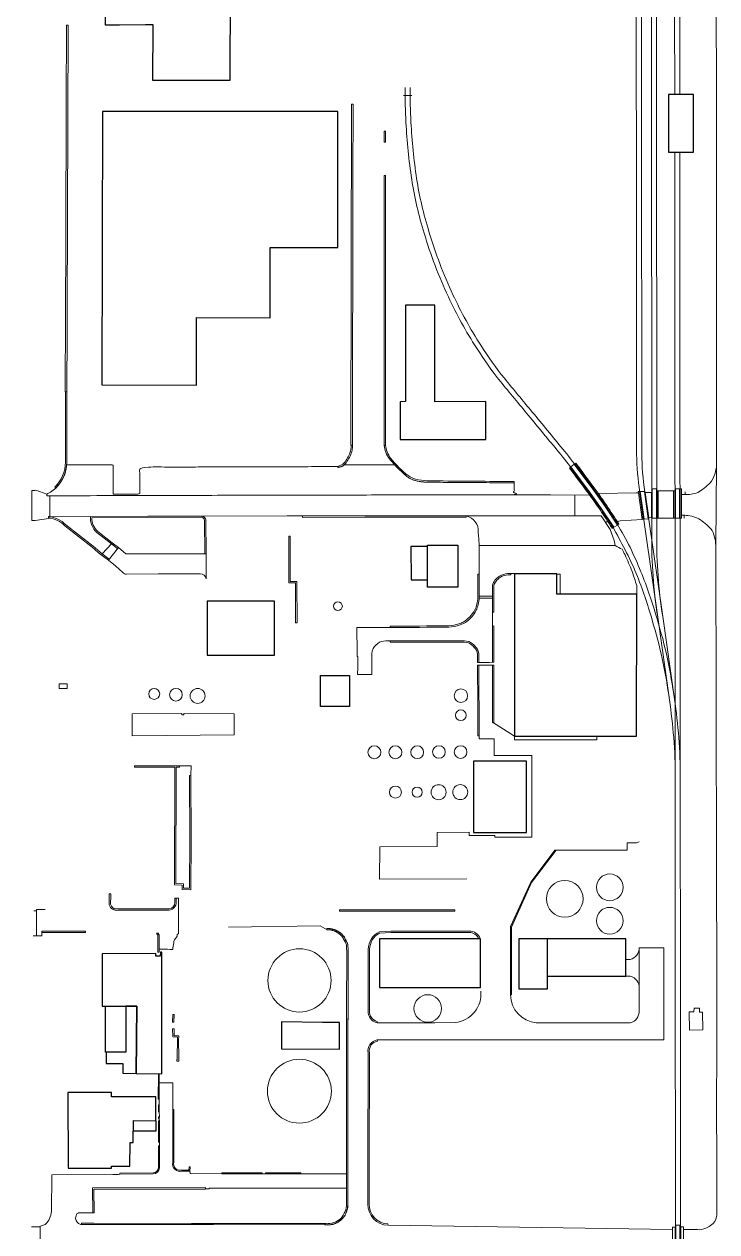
# Model space of a CAD drawing. Header units: millimetres. Extents: x 0 to 840, y 0 to 594.
# Drawn here: x 760.09 to 772.54, y 162.65 to 184.34 of the extents above; entities that cross this region are included whole.
import ezdxf

# ---------------------------------------------------------------- set-up
doc = ezdxf.new("R2010")
doc.units = ezdxf.units.MM
doc.layers.add('AC-0000-BESTAAND-co-06', color=1, linetype='Continuous')

msp = doc.modelspace()

# ---------------------------------------------------------------- linework, layer by layer
at = {"layer": 'AC-0000-BESTAAND-co-06', "linetype": 'Continuous', "lineweight": 13, "transparency": 33554687}
for p, q in [((766.908, 183.061), (767.058, 183.065)), ((766.559, 176.772), (766.562, 181.626)), ((766.559, 176.772), (766.583, 176.772)), ((766.583, 176.772), (766.583, 176.772)), ((765.847, 176.429), (765.847, 176.429)), ((760.501, 175.87), (760.501, 175.901)), ((760.552, 175.495), (760.55, 175.871)), ((770.465, 175.635), (770.237, 175.952)), ((763.359, 175.433), (763.362, 174.828)), ((772.532, 169.208), (772.52, 174.983)), ((761.491, 174.828), (761.62, 174.731)), ((761.734, 174.61), (761.606, 174.713)), ((763.362, 174.828), (763.36, 174.379)), ((761.862, 174.492), (761.734, 174.61)), ((768.507, 174.065), (768.266, 174.065)), ((765.533, 168.096), (765.534, 168.075)), ((762.763, 165.288), (762.762, 165.326)), ((765.498, 162.774), (761.123, 162.779)), ((766.632, 162.767), (771.744, 162.689))]:
    msp.add_line(p, q, dxfattribs=at)
at = {"layer": 'AC-0000-BESTAAND-co-06', "linetype": 'Continuous', "lineweight": 13, "transparency": 33554687, "flags": 128}
for points in [[(772.536, 176.408), (772.532, 176.864), (772.532, 176.926), (772.535, 179.407), (772.532, 180.432), (772.537, 181.33), (772.533, 183.635), (772.525, 184.75), (772.532, 185.018), (772.535, 189.374), (772.535, 189.374, 0.406558), (772.284, 189.728), (772.284, 189.728), (766.446, 189.741), (766.388, 189.74), (766.294, 189.741), (766.236, 189.74), (764.75, 189.742), (763.918, 189.742), (761.064, 189.731), (760.801, 189.732), (760.484, 189.738), (760.284, 189.659), (760.259, 189.658)], [(771.477, 173.69, -0.039725), (771.37, 175.162), (771.37, 175.162), (771.37, 175.44), (771.369, 176.685), (771.357, 189.175)], [(771.567, 173.703, -0.041676), (771.461, 175.162), (771.461, 175.162), (771.461, 175.44), (771.46, 176.682), (771.447, 189.175)], [(771.146, 176.018, -0.039257), (771.099, 176.7), (771.099, 176.7), (771.09, 188.893)], [(771.235, 176.028, -0.035788), (771.19, 176.719), (771.19, 176.719), (771.179, 188.893)], [(760.529, 175.497, -0.176728), (760.839, 175.351), (760.839, 175.351), (761.33, 174.964), (761.491, 174.829), (761.62, 174.731)], [(761.284, 175.501, 0.251202), (761.4, 175.214), (761.4, 175.214), (761.661, 175.005), (761.491, 174.829)], [(768.035, 175.509, -0.381279), (768.253, 175.218), (768.253, 175.218), (768.263, 175.098), (768.268, 174.975), (770.713, 174.976), (770.697, 175.065), (770.626, 175.267)], [(761.93, 174.465), (762.499, 174.466), (762.608, 174.466), (763.255, 174.469, -0.404169), (763.36, 174.379)], [(771.144, 169.656), (771.099, 169.634), (770.928, 169.634), (770.928, 169.502), (769.629, 169.502), (769.196, 168.93), (768.831, 168.127), (768.831, 166.905), (768.831, 166.905, 0.384993), (769.296, 166.404), (770.984, 166.401), (770.984, 166.401, 0.36636), (771.143, 166.617), (771.144, 167.026), (771.144, 167.026), (771.144, 167.026, 0.36636), (770.985, 167.241), (770.985, 167.241), (770.903, 167.241), (770.903, 167.541), (770.985, 167.541), (770.985, 167.541, 0.360092), (771.144, 167.752), (771.144, 167.752), (771.587, 167.752), (771.587, 166.095), (766.436, 166.095)], [(768.298, 166.97, -0.418241), (767.835, 166.41), (767.835, 166.41), (767.471, 166.4), (767.026, 166.4), (766.433, 166.401), (766.433, 166.401, -0.36636), (766.274, 166.617), (766.274, 166.617), (766.276, 167.723), (766.276, 167.722, -0.291857), (766.479, 168.04), (766.478, 168.04), (766.684, 168.051), (768.089, 168.052), (768.089, 168.052, -0.307854), (768.289, 167.916)], [(766.436, 166.095, 0.422697), (766.273, 165.864), (766.273, 165.864), (766.268, 163.856), (766.268, 163.147), (766.268, 163.147, 0.407435), (766.632, 162.766)], [(762.41, 163.687, 0.401599), (762.524, 163.8), (762.524, 163.8), (762.524, 163.835), (762.525, 164.194), (762.524, 164.258), (762.521, 164.641), (762.52, 164.678), (762.521, 164.727), (762.52, 164.788), (762.52, 164.931), (762.52, 165.032), (762.519, 165.323), (762.762, 165.326)], [(763.642, 163.691), (763.072, 163.696), (763.071, 163.738), (762.926, 163.739), (762.926, 163.739, -0.566858), (762.762, 163.896), (762.762, 163.896), (762.762, 164.358), (762.762, 164.848), (762.762, 164.961), (762.761, 165.175), (762.764, 165.237), (762.763, 165.288)], [(760.583, 163.013, -0.187134), (760.47, 162.781), (760.47, 162.781), (760.358, 162.737)]]:
    msp.add_lwpolyline(points, format="xyb", dxfattribs=at)
for points in [[(771.782, 189.037), (771.781, 184.532), (771.783, 183.082)], [(771.874, 183.081), (771.873, 184.535), (771.873, 189.037)], [(771.809, 149.545), (771.806, 150.535), (771.802, 153.728), (771.801, 154.96), (771.795, 162.178), (771.795, 163.604), (771.794, 166.814), (771.793, 170.809), (771.789, 175.449), (771.788, 176.689), (771.783, 182.044)], [(771.899, 149.545), (771.897, 150.533), (771.893, 153.729), (771.892, 154.961), (771.886, 162.175), (771.886, 163.6), (771.885, 166.812), (771.884, 170.807), (771.88, 175.454), (771.878, 176.69), (771.875, 182.044)], [(760.834, 177.737), (760.858, 177.737)], [(770.689, 175.306), (770.468, 175.638), (770.266, 175.924), (769.919, 176.391), (769.979, 176.438), (770.328, 175.968), (770.532, 175.681), (770.752, 175.346), (770.689, 175.306)], [(772.52, 174.983), (772.536, 176.408)], [(760.231, 175.963), (760.281, 175.964), (760.299, 175.971), (760.501, 175.901)], [(770.258, 175.879), (769.546, 175.89), (769.548, 175.89), (768.899, 175.889), (765.059, 175.883), (763.178, 175.878), (760.547, 175.871), (760.501, 175.87), (760.501, 175.901), (760.299, 175.971), (760.281, 175.964), (760.231, 175.963)], [(770.626, 175.267), (770.463, 175.509), (764.816, 175.51), (763.301, 175.506), (762.313, 175.504), (761.284, 175.501), (760.552, 175.495), (760.539, 175.497), (760.529, 175.497), (760.529, 175.474), (760.547, 175.472), (760.568, 175.468), (760.291, 175.424), (760.259, 175.424), (760.231, 175.424), (760.231, 175.963)], [(771.689, 172.207), (771.477, 173.69), (771.146, 176.018)], [(771.779, 172.22), (771.567, 173.703), (771.235, 176.028)], [(771.377, 175.994), (771.454, 175.994), (771.454, 175.47), (771.378, 175.47), (771.377, 175.994)], [(771.465, 175.47), (771.465, 175.962), (771.486, 175.962), (771.486, 175.47), (771.465, 175.47)], [(771.486, 175.47), (771.486, 175.962), (771.762, 175.962), (771.762, 175.47), (771.486, 175.47)], [(771.762, 175.47), (771.762, 175.962), (771.783, 175.962), (771.783, 175.47), (771.762, 175.47)], [(771.797, 175.47), (771.796, 175.994), (771.871, 175.994), (771.871, 175.47), (771.797, 175.47)], [(771.883, 175.47), (771.883, 175.994), (771.904, 175.994), (771.904, 175.47), (771.883, 175.47)], [(769.988, 175.883), (769.988, 175.509)], [(770.752, 175.409), (770.803, 175.422), (771.197, 175.447), (771.132, 175.921), (771.09, 175.921), (770.423, 175.913), (770.411, 175.911)], [(771.232, 175.449), (771.161, 175.95), (771.239, 175.95), (771.308, 175.454), (771.232, 175.449)], [(771.316, 175.473), (771.253, 175.929), (771.366, 175.93), (771.366, 175.478), (771.316, 175.473)], [(771.972, 175.891), (771.972, 175.944)], [(770.543, 175.39), (770.577, 175.413)], [(771.951, 175.47), (771.951, 175.52)], [(764.97, 173.587), (764.995, 173.586), (764.993, 174.332), (764.874, 174.329), (764.873, 175.145), (764.851, 175.146), (764.851, 174.306), (764.97, 174.306), (764.97, 173.587)], [(761.606, 174.713), (761.786, 174.939), (761.916, 174.831)], [(761.661, 175.005), (761.712, 174.968), (761.77, 174.919)], [(761.916, 174.831), (761.926, 174.829), (763.338, 174.828), (763.362, 174.828)], [(770.382, 171.552), (770.382, 171.484), (768.902, 171.484), (768.902, 171.551), (768.509, 171.802), (768.506, 172.827), (768.264, 172.826), (768.268, 171.557), (768.267, 171.504), (768.54, 171.506), (768.541, 171.207), (769.213, 171.207), (769.213, 169.737), (768.553, 169.737), (768.553, 169.766), (768.088, 169.767), (768.088, 169.827), (767.512, 169.822), (767.514, 169.568), (766.483, 169.567), (766.48, 168.982), (768.047, 168.987)], [(762.03, 171.559), (763.867, 171.579), (763.867, 171.585), (763.867, 171.62), (763.867, 171.62), (763.867, 171.627), (763.868, 171.872), (763.867, 171.88), (763.865, 171.914), (763.865, 171.921), (763.864, 171.955), (762.967, 171.958), (762.961, 171.958), (762.961, 171.938), (762.927, 171.937), (762.926, 171.958), (762.919, 171.957), (762.031, 171.954), (762.03, 171.559)], [(763.086, 170.849), (763.092, 169.704), (763.089, 168.794), (762.933, 168.796), (762.933, 168.878), (762.796, 168.879), (762.797, 170.994), (762.074, 170.994), (762.074, 171.018), (762.881, 171.019), (763.09, 171.018), (763.086, 170.849), (763.063, 170.848), (763.068, 169.704), (763.065, 168.831), (763.065, 168.819), (762.957, 168.82), (762.957, 168.902), (762.82, 168.903), (762.821, 170.995), (762.881, 170.995), (762.881, 171.019)], [(760.263, 168.412), (760.314, 168.412), (760.314, 168.437), (760.47, 168.437)], [(760.314, 167.966), (760.314, 168.412)], [(760.255, 167.966), (760.406, 167.966), (760.406, 168.024), (760.406, 168.048), (761.193, 168.05)], [(765.534, 168.075), (765.41, 168.143), (763.762, 168.122)], [(771.144, 167.752), (771.144, 167.026)], [(762.41, 163.687), (761.809, 163.682), (761.779, 163.68), (761.683, 163.679), (760.587, 163.672), (760.583, 163.013)], [(763.642, 163.691), (764.369, 163.687), (764.426, 163.689)], [(764.426, 163.689), (765.064, 163.689), (765.125, 163.691), (765.884, 163.692)], [(761.324, 162.99), (761.321, 163.438), (763.349, 163.441), (763.348, 163.418)], [(763.348, 163.418), (763.414, 163.419), (763.414, 163.433), (765.884, 163.433)], [(769.129, 162.324), (760.918, 162.324), (760.553, 162.326), (760.379, 162.326), (760.382, 162.737), (760.255, 162.737), (760.221, 162.737)], [(765.498, 162.798), (763.498, 162.8), (763.159, 162.8), (763.099, 162.8), (761.341, 162.803), (761.318, 162.803), (761.124, 162.803), (761.123, 162.779), (763.497, 162.777), (765.498, 162.774), (765.498, 162.798)], [(771.79, 162.284), (771.744, 162.284), (771.744, 162.733), (771.791, 162.734), (771.79, 162.284)], [(771.807, 162.256), (771.806, 162.766), (771.876, 162.765), (771.876, 162.256), (771.807, 162.256)], [(771.892, 162.284), (771.891, 162.737), (771.938, 162.737), (771.939, 162.288), (771.892, 162.284)]]:
    msp.add_lwpolyline(points, dxfattribs=at)
at = {"layer": 'AC-0000-BESTAAND-co-06', "linetype": 'Continuous', "lineweight": 30, "transparency": 33554687, "flags": 128}
for points in [[(761.556, 184.328), (761.558, 186.086), (762.277, 186.088), (762.277, 186.043), (763.932, 186.04), (763.93, 185.166), (763.302, 185.167), (763.062, 185.168), (763.063, 185.252), (762.887, 185.252), (762.888, 185.313), (762.531, 185.314), (762.531, 185.614), (762.272, 185.614), (762.272, 184.986), (763.791, 184.986), (763.79, 183.33), (762.406, 183.33), (762.408, 184.332), (762.271, 184.331), (761.804, 184.327), (761.618, 184.328), (761.556, 184.328)], [(761.488, 177.863), (763.186, 177.858), (763.19, 179.073), (764.51, 179.069), (764.514, 180.334), (765.728, 180.333), (765.73, 182.772), (761.5, 182.776), (761.488, 177.863)], [(767.474, 177.557), (767.472, 179.294), (766.943, 179.294), (766.944, 177.562), (766.846, 177.561), (766.847, 176.883), (768.39, 176.885), (768.389, 177.563), (767.474, 177.557)], [(767.341, 174.961), (767.04, 174.961), (767.044, 174.362), (767.343, 174.362)], [(767.343, 174.362), (767.341, 174.984), (767.887, 174.986), (767.885, 174.231), (767.343, 174.232), (767.343, 174.362)], [(769.666, 174.466), (768.903, 174.47), (768.902, 171.551), (771.098, 171.552), (771.102, 174.101), (769.667, 174.104), (769.666, 174.466)], [(765.937, 172.085), (765.416, 172.088), (765.416, 172.64), (765.938, 172.643), (765.937, 172.085)], [(769.499, 167.241), (769.499, 167.913)], [(761.491, 167.644), (761.492, 166.699), (761.555, 166.699), (762.114, 166.7), (762.104, 165.492), (762.565, 165.489), (762.567, 167.672), (762.54, 167.673), (762.538, 167.599), (762.458, 167.601), (762.46, 167.649), (761.491, 167.644)], [(761.919, 165.875), (761.567, 165.876), (761.555, 165.876), (761.555, 166.699), (761.917, 166.7)], [(761.917, 166.7), (761.919, 165.875), (761.567, 165.876), (761.568, 165.67), (761.863, 165.671), (761.862, 165.5), (762.104, 165.492), (762.114, 166.7), (761.917, 166.7)], [(764.719, 165.938), (765.76, 165.93), (765.76, 165.93), (765.761, 166.41), (765.455, 166.41), (764.717, 166.418), (764.719, 165.938)], [(761.996, 164.255), (762.048, 164.255), (762.048, 164.459), (762.054, 164.459), (762.055, 164.645), (762.46, 164.644), (762.46, 165.073), (761.663, 165.073), (761.663, 165.151), (760.877, 165.149), (760.884, 163.793), (761.663, 163.793), (761.663, 163.828), (761.992, 163.83), (761.996, 164.255)], [(762.054, 164.459), (762.055, 164.645), (762.46, 164.644), (762.459, 164.458), (762.054, 164.459)]]:
    msp.add_lwpolyline(points, dxfattribs=at)
at = {"layer": 'AC-0000-BESTAAND-co-06', "linetype": 'Continuous', "lineweight": 13, "transparency": 33554687, "flags": 128}
for points in [[(760.856, 176.474, -0.201061), (760.658, 176.01), (760.658, 176.01), (760.641, 176.027), (760.641, 176.027, 0.201062), (760.833, 176.475), (760.833, 176.475), (760.833, 177.347), (760.833, 177.433), (760.834, 177.737), (760.828, 177.737), (760.838, 180.496), (760.847, 182.926), (760.853, 184.328), (760.883, 184.328), (760.857, 177.433), (760.856, 176.475)], [(760.529, 175.474), (760.529, 175.497), (760.529, 175.497, -0.176728), (760.839, 175.351), (760.839, 175.351), (761.33, 174.964), (761.491, 174.829), (761.62, 174.731), (761.606, 174.713), (761.475, 174.812), (761.43, 174.847), (761.361, 174.905), (761.315, 174.945), (760.825, 175.333), (760.825, 175.333, 0.172817), (760.529, 175.474)], [(761.4, 175.214), (761.661, 175.005), (761.712, 174.968), (761.77, 174.919), (761.786, 174.939), (761.676, 175.024), (761.417, 175.231), (761.417, 175.231, -0.23864), (761.309, 175.477), (761.309, 175.477), (763.286, 175.487), (763.286, 175.487, -0.274137), (763.335, 175.428), (763.335, 175.428), (763.338, 174.828), (763.362, 174.828), (763.359, 175.433), (763.359, 175.433, 0.274137), (763.301, 175.506), (763.301, 175.506), (761.284, 175.501), (761.284, 175.501, 0.251202), (761.4, 175.214), (761.4, 175.214)], [(768.289, 167.916, 0.307854), (768.089, 168.052), (768.089, 168.052), (766.684, 168.051), (766.478, 168.04), (766.479, 168.04, 0.291857), (766.276, 167.722), (766.276, 167.723), (766.274, 166.617), (766.274, 166.617, 0.36636), (766.433, 166.401), (766.433, 166.401), (766.433, 166.429), (766.433, 166.429, -0.364205), (766.298, 166.616), (766.298, 166.616), (766.299, 167.723), (766.299, 167.723, -0.268324), (766.477, 168.016), (766.477, 168.016), (766.685, 168.026), (768.089, 168.028), (768.089, 168.028, -0.287977), (768.265, 167.912), (768.265, 167.912), (768.289, 167.916)], [(766.273, 165.864, -0.422697), (766.436, 166.095), (766.436, 166.095), (766.44, 166.071), (766.44, 166.071, 0.431173), (766.297, 165.864), (766.297, 165.864), (766.292, 163.856), (766.292, 163.148), (766.292, 163.148, 0.410603), (766.63, 162.79), (766.63, 162.79), (766.632, 162.766), (766.632, 162.766, -0.407435), (766.268, 163.147), (766.268, 163.147), (766.268, 163.856)], [(762.78, 164.358), (762.783, 164.848), (762.762, 164.848), (762.762, 164.358), (762.762, 163.896), (762.762, 163.896, 0.566858), (762.926, 163.739), (762.926, 163.739), (763.071, 163.738), (763.072, 163.817), (763.054, 163.816), (763.052, 163.758), (762.928, 163.757), (762.928, 163.757, -0.566858), (762.779, 163.902), (762.779, 163.902)], [(762.506, 163.8), (762.506, 163.836), (762.508, 164.194), (762.525, 164.194), (762.524, 163.835), (762.524, 163.8), (762.524, 163.8, -0.401599), (762.41, 163.687), (762.41, 163.687), (761.809, 163.682), (761.809, 163.699), (762.41, 163.705), (762.41, 163.705, 0.374384), (762.506, 163.8), (762.506, 163.8)]]:
    msp.add_lwpolyline(points, format="xyb", close=True, dxfattribs=at)
for points in [[(765.961, 176.779), (765.974, 182.909), (766.003, 182.909), (766, 181.544), (765.991, 176.779), (765.967, 176.779)], [(766.563, 182.424), (766.563, 182.226), (766.588, 182.226), (766.588, 182.393), (766.588, 182.423)], [(766.583, 176.772), (766.559, 176.772), (766.562, 181.626), (766.562, 181.626), (766.587, 181.626), (766.584, 180.133), (766.584, 180.073), (766.584, 179.894), (766.583, 179.417), (766.585, 177.497)], [(771.197, 175.447), (771.218, 175.448), (771.15, 175.95), (771.128, 175.95), (771.132, 175.921)], [(768.035, 175.509), (768.035, 175.485), (766.455, 175.486), (766.215, 175.487), (765.094, 175.482), (765.094, 175.51), (766.455, 175.509)], [(768.509, 172.879), (768.507, 173.531), (768.533, 173.532), (768.532, 173.222), (768.531, 173.024), (768.533, 172.879)], [(768.243, 171.556), (768.268, 171.557), (768.264, 172.826), (768.24, 172.826), (768.242, 172.109)], [(760.718, 172.493), (760.862, 172.493), (760.862, 172.409), (760.718, 172.409)], [(768.849, 166.905), (768.831, 166.905), (768.831, 168.127), (768.832, 168.131), (769.196, 168.93), (769.629, 169.502), (769.652, 169.502), (769.212, 168.921), (768.849, 168.123)], [(767.829, 168.41), (765.757, 168.411), (765.758, 168.435), (767.829, 168.434)], [(761.193, 168.05), (760.406, 168.048), (760.406, 168.024), (761.173, 168.026), (761.193, 168.026)], [(772.047, 166.273), (772.045, 166.598), (772.129, 166.598), (772.131, 166.665), (772.229, 166.665), (772.23, 166.594), (772.285, 166.592), (772.287, 166.274)], [(762.761, 166.55), (762.76, 166.415), (762.784, 166.415), (762.785, 166.55)], [(762.835, 165.74), (762.844, 165.741), (762.845, 166.145), (762.761, 166.148), (762.76, 166.295), (762.786, 166.294), (762.785, 166.171), (762.87, 166.17), (762.868, 166.085), (762.869, 165.789), (762.87, 165.716), (762.835, 165.715)], [(762.499, 165.032), (762.503, 165.489), (762.518, 165.489), (762.52, 165.032)], [(762.505, 164.803), (762.52, 164.803), (762.52, 164.931), (762.505, 164.931)], [(762.505, 164.678), (762.52, 164.678), (762.52, 164.712), (762.505, 164.712)], [(762.506, 164.258), (762.504, 164.41), (762.505, 164.641), (762.521, 164.641), (762.524, 164.258)], [(763.641, 163.709), (764.367, 163.707), (764.369, 163.687), (763.642, 163.691)], [(764.426, 163.689), (765.064, 163.689), (765.063, 163.707), (764.426, 163.708)], [(763.348, 163.418), (763.349, 163.441), (761.321, 163.438), (761.324, 162.99), (761.348, 162.99), (761.346, 163.414), (763.349, 163.417)]]:
    msp.add_lwpolyline(points, close=True, dxfattribs=at)
at = {"layer": 'AC-0000-BESTAAND-co-06', "linetype": 'Continuous', "lineweight": 30, "transparency": 33554687, "flags": 128}
for points in [[(772.121, 183.081), (771.671, 183.081), (771.671, 182.043), (772.121, 182.043)], [(764.59, 173.979), (763.383, 173.979), (763.383, 173.007), (764.59, 173.007)], [(769.117, 171.105), (768.165, 171.105), (768.165, 169.82), (769.117, 169.82)], [(768.29, 167.912), (766.478, 167.912), (766.478, 167.036), (768.29, 167.036)], [(770.903, 167.913), (768.983, 167.913), (768.983, 167.013), (769.499, 167.013), (769.499, 167.241), (770.903, 167.241)]]:
    msp.add_lwpolyline(points, close=True, dxfattribs=at)
at = {"layer": 'AC-0000-BESTAAND-co-06', "linetype": 'Continuous', "lineweight": 0, "transparency": 33554687, "flags": 128}
msp.add_lwpolyline([(761.647, 168.683), (761.647, 168.717), (761.621, 168.717), (761.621, 168.662), (761.621, 168.522), (761.621, 168.522, 0.379466), (761.778, 168.424), (761.778, 168.424), (762.698, 168.426), (762.698, 168.426, 0.386727), (762.823, 168.571), (762.823, 168.571), (762.821, 168.641), (762.799, 168.639), (762.799, 168.568), (762.799, 168.568, -0.396189), (762.696, 168.45), (762.695, 168.45), (761.752, 168.448), (761.752, 168.448, -0.37057), (761.646, 168.532), (761.646, 168.532)], format="xyb", close=True, dxfattribs=at)
msp.add_lwpolyline([(762.821, 168.641), (762.823, 168.571), (762.823, 168.571), (762.823, 168.571, -0.386727), (762.698, 168.426), (762.698, 168.426), (762.698, 168.426), (761.778, 168.424), (761.778, 168.424), (761.778, 168.424, -0.379466), (761.621, 168.522), (761.621, 168.522), (761.621, 168.522), (761.621, 168.717)], format="xyb", dxfattribs=at)
at = {"layer": 'AC-0000-BESTAAND-co-06', "linetype": 'Continuous', "lineweight": 13, "transparency": 33554687}
for centre, radius in [((765.73, 173.888), 0.0798), ((762.428, 172.311), 0.0987), ((762.818, 172.297), 0.114), ((763.209, 172.276), 0.134), ((767.941, 172.279), 0.121), ((767.939, 171.928), 0.0963), ((766.386, 171.263), 0.116), ((766.763, 171.263), 0.116), ((767.155, 171.264), 0.115), ((767.546, 171.268), 0.113), ((767.935, 171.267), 0.114), ((766.764, 170.547), 0.108), ((767.154, 170.547), 0.0901), ((767.54, 170.546), 0.135), ((767.929, 170.547), 0.135), ((770.616, 168.837), 0.24), ((769.806, 168.631), 0.33), ((770.616, 168.237), 0.24), ((765.04, 167.164), 0.568), ((767.345, 166.66), 0.248), ((765.038, 165.174), 0.574)]:
    msp.add_circle(centre, radius, dxfattribs=at)
at = {"layer": 'AC-0000-BESTAAND-co-06', "linetype": 'Continuous', "lineweight": 13, "transparency": 33554687, "extrusion": (0, 0, -1)}
for centre, radius, start, end in [((-763.269, 175.42), 0.0916, 110.262, 171.5836), ((-761.921, 174.542), 0.0774, 263.1938, 319.8645)]:
    msp.add_arc(centre, radius, start, end, dxfattribs=at)
at = {"layer": 'AC-0000-BESTAAND-co-06', "linetype": 'Continuous', "lineweight": 13, "transparency": 33554687}
for points, knots in [([(770.237, 175.952), (770.067, 176.179), (769.889, 176.427), (769.701, 176.653), (769.518, 176.875), (769.335, 177.096), (769.152, 177.317), (768.985, 177.519), (768.817, 177.722), (768.65, 177.924), (768.493, 178.115), (768.357, 178.32), (768.222, 178.528), (768.03, 178.821), (767.866, 179.126), (767.716, 179.444), (767.541, 179.817), (767.398, 180.197), (767.279, 180.591), (767.183, 180.909), (767.104, 181.228), (767.056, 181.555), (767.006, 181.895), (766.969, 182.236), (766.953, 182.576), (766.943, 182.785), (766.936, 182.997), (766.937, 183.206)], [0, 0, 0, 0, 0.10777, 0.10777, 0.10777, 0.212843, 0.212843, 0.212843, 0.309092, 0.309092, 0.309092, 0.399398, 0.399398, 0.399398, 0.527092, 0.527092, 0.527092, 0.677047, 0.677047, 0.677047, 0.797835, 0.797835, 0.797835, 0.923043, 0.923043, 0.923043, 1, 1, 1, 1]), ([(770.315, 176), (770.143, 176.229), (769.962, 176.48), (769.772, 176.71), (769.589, 176.932), (769.406, 177.154), (769.222, 177.376), (769.055, 177.577), (768.888, 177.779), (768.722, 177.981), (768.566, 178.169), (768.432, 178.372), (768.298, 178.577), (768.108, 178.867), (767.946, 179.169), (767.798, 179.483), (767.625, 179.851), (767.484, 180.227), (767.367, 180.616), (767.272, 180.931), (767.193, 181.246), (767.145, 181.57), (767.096, 181.907), (767.06, 182.245), (767.043, 182.582), (767.032, 182.789), (767.025, 183), (767.026, 183.207)], [0, 0, 0, 0, 0.109769, 0.109769, 0.109769, 0.215784, 0.215784, 0.215784, 0.312223, 0.312223, 0.312223, 0.402077, 0.402077, 0.402077, 0.529106, 0.529106, 0.529106, 0.678032, 0.678032, 0.678032, 0.798325, 0.798325, 0.798325, 0.923172, 0.923172, 0.923172, 1, 1, 1, 1]), ([(765.991, 176.779), (765.991, 176.779), (765.992, 176.736), (765.984, 176.677), (765.97, 176.634), (765.949, 176.569), (765.902, 176.503), (765.861, 176.443), (765.833, 176.403), (765.755, 176.386), (765.727, 176.379), (765.727, 176.386), (765.727, 176.392), (765.726, 176.399), (765.751, 176.407), (765.819, 176.425), (765.844, 176.462), (765.882, 176.518), (765.927, 176.58), (765.947, 176.642), (765.961, 176.683), (765.968, 176.739), (765.967, 176.779), (765.975, 176.779), (765.983, 176.779), (765.991, 176.779)], [0, 0, 0, 0, 0.035667, 0.071334, 0.071334, 0.071334, 0.177966, 0.177966, 0.177966, 0.25, 0.25, 0.25, 0.5, 0.5, 0.5, 0.56936, 0.56936, 0.56936, 0.677567, 0.677567, 0.677567, 0.75, 0.75, 0.75, 1, 1, 1, 1]), ([(766.583, 176.772), (766.583, 176.772), (766.575, 176.772), (766.567, 176.772), (766.559, 176.772), (766.574, 176.706), (766.601, 176.599), (766.657, 176.534), (766.689, 176.497), (766.72, 176.459), (766.753, 176.423), (766.759, 176.417), (766.764, 176.411), (766.77, 176.406), (766.835, 176.337), (766.907, 176.273), (766.977, 176.213), (767.076, 176.129), (767.262, 176.117), (767.363, 176.114), (767.865, 176.111), (768.368, 176.107), (768.87, 176.103), (768.88, 176.103), (768.89, 176.103), (768.899, 176.103), (768.899, 176.111), (768.899, 176.119), (768.899, 176.127), (768.89, 176.127), (768.88, 176.127), (768.871, 176.127), (768.847, 176.127), (768.824, 176.128), (768.8, 176.128), (768.35, 176.131), (767.9, 176.134), (767.45, 176.138), (767.422, 176.138), (767.394, 176.138), (767.366, 176.138), (767.27, 176.14), (767.086, 176.161), (766.99, 176.235), (766.88, 176.318), (766.77, 176.437), (766.677, 176.547), (766.626, 176.608), (766.596, 176.713), (766.583, 176.772)], [0, 0, 0, 0, 0.0625, 0.125, 0.125, 0.125, 0.204801, 0.204801, 0.204801, 0.25, 0.25, 0.25, 0.375, 0.375, 0.375, 0.426973, 0.426973, 0.426973, 0.5, 0.5, 0.5, 0.5625, 0.5625, 0.5625, 0.625, 0.625, 0.625, 0.75, 0.75, 0.75, 0.78125, 0.78125, 0.78125, 0.8125, 0.8125, 0.8125, 0.84375, 0.84375, 0.84375, 0.875, 0.875, 0.875, 0.920194, 0.920194, 0.920194, 0.971579, 0.971579, 0.971579, 1, 1, 1, 1]), ([(769.989, 176.447), (770.1, 176.299), (770.21, 176.151), (770.321, 176.003), (770.343, 175.971), (770.366, 175.939), (770.389, 175.907), (770.389, 175.907), (770.389, 175.908), (770.389, 175.908), (770.441, 175.834), (770.493, 175.76), (770.545, 175.685), (770.618, 175.575), (770.691, 175.465), (770.765, 175.354), (770.77, 175.358), (770.776, 175.361), (770.781, 175.365), (770.708, 175.475), (770.635, 175.586), (770.561, 175.697), (770.509, 175.771), (770.457, 175.845), (770.405, 175.919), (770.405, 175.919), (770.405, 175.919), (770.405, 175.919), (770.382, 175.951), (770.359, 175.982), (770.336, 176.014), (770.336, 176.014), (770.336, 176.014), (770.336, 176.014), (770.225, 176.162), (770.115, 176.31), (770.005, 176.458), (770, 176.455), (769.994, 176.451), (769.989, 176.447)], [0, 0, 0, 0, 0.090909, 0.090909, 0.090909, 0.181818, 0.181818, 0.181818, 0.272727, 0.272727, 0.272727, 0.318182, 0.318182, 0.318182, 0.363636, 0.363636, 0.363636, 0.454545, 0.454545, 0.454545, 0.5, 0.5, 0.5, 0.545455, 0.545455, 0.545455, 0.636364, 0.636364, 0.636364, 0.727273, 0.727273, 0.727273, 0.818182, 0.818182, 0.818182, 0.909091, 0.909091, 0.909091, 1, 1, 1, 1]), ([(771.904, 175.892), (771.924, 175.891), (771.944, 175.891), (771.965, 175.891), (771.963, 175.891), (771.962, 175.891), (771.961, 175.892), (772.025, 175.889), (772.132, 175.898), (772.197, 175.93), (772.275, 175.967), (772.354, 176.041), (772.419, 176.105), (772.494, 176.179), (772.526, 176.336), (772.536, 176.408)], [0, 0, 0, 0, 0.333333, 0.333333, 0.333333, 0.666667, 0.666667, 0.666667, 0.760953, 0.760953, 0.760953, 0.872322, 0.872322, 0.872322, 1, 1, 1, 1]), ([(770.659, 175.288), (770.659, 175.288), (770.665, 175.291), (770.67, 175.295), (770.676, 175.298), (770.603, 175.409), (770.531, 175.52), (770.459, 175.632), (770.391, 175.727), (770.323, 175.822), (770.255, 175.917), (770.247, 175.928), (770.24, 175.938), (770.232, 175.949), (770.124, 176.093), (770.016, 176.237), (769.909, 176.382), (769.903, 176.378), (769.898, 176.373), (769.893, 176.369), (770.001, 176.225), (770.108, 176.081), (770.216, 175.937), (770.224, 175.927), (770.231, 175.916), (770.238, 175.906), (770.306, 175.811), (770.374, 175.716), (770.442, 175.62), (770.515, 175.51), (770.587, 175.399), (770.659, 175.288)], [0, 0, 0, 0, 0.055556, 0.111111, 0.111111, 0.111111, 0.222222, 0.222222, 0.222222, 0.333333, 0.333333, 0.333333, 0.444444, 0.444444, 0.444444, 0.555556, 0.555556, 0.555556, 0.666667, 0.666667, 0.666667, 0.777778, 0.777778, 0.777778, 0.888889, 0.888889, 0.888889, 0.944444, 0.944444, 0.944444, 1, 1, 1, 1]), ([(771.884, 170.807), (771.884, 171.045), (771.876, 171.289), (771.857, 171.527), (771.839, 171.758), (771.812, 171.989), (771.779, 172.219), (771.744, 172.462), (771.703, 172.703), (771.653, 172.943), (771.602, 173.185), (771.536, 173.424), (771.466, 173.662), (771.382, 173.949), (771.287, 174.23), (771.175, 174.507), (771.055, 174.804), (770.917, 175.092), (770.749, 175.364), (770.682, 175.474), (770.609, 175.578), (770.539, 175.685), (770.468, 175.793), (770.385, 175.898), (770.315, 176)], [0, 0, 0, 0, 0.130791, 0.130791, 0.130791, 0.257022, 0.257022, 0.257022, 0.390122, 0.390122, 0.390122, 0.524826, 0.524826, 0.524826, 0.686946, 0.686946, 0.686946, 0.860474, 0.860474, 0.860474, 0.929911, 0.929911, 0.929911, 1, 1, 1, 1]), ([(771.793, 170.809), (771.793, 171.047), (771.785, 171.29), (771.765, 171.528), (771.747, 171.754), (771.72, 171.981), (771.688, 172.207), (771.655, 172.445), (771.615, 172.681), (771.566, 172.916), (771.514, 173.16), (771.448, 173.398), (771.379, 173.637), (771.296, 173.921), (771.203, 174.199), (771.092, 174.474), (770.973, 174.767), (770.814, 175.037), (770.67, 175.318), (770.613, 175.43), (770.522, 175.536), (770.465, 175.635)], [0, 0, 0, 0, 0.141882, 0.141882, 0.141882, 0.276537, 0.276537, 0.276537, 0.418454, 0.418454, 0.418454, 0.565229, 0.565229, 0.565229, 0.739596, 0.739596, 0.739596, 0.925471, 0.925471, 0.925471, 1, 1, 1, 1]), ([(771.904, 175.52), (771.924, 175.52), (771.943, 175.52), (771.963, 175.52), (771.962, 175.52), (771.962, 175.52), (771.962, 175.52), (772.031, 175.518), (772.148, 175.498), (772.219, 175.454), (772.293, 175.409), (772.372, 175.34), (772.432, 175.275), (772.497, 175.204), (772.517, 175.053), (772.52, 174.983)], [0, 0, 0, 0, 0.333333, 0.333333, 0.333333, 0.666667, 0.666667, 0.666667, 0.770864, 0.770864, 0.770864, 0.880234, 0.880234, 0.880234, 1, 1, 1, 1]), ([(766.667, 173.506), (767.019, 173.507), (767.371, 173.508), (767.723, 173.509), (767.785, 173.513), (767.863, 173.528), (767.925, 173.552), (767.968, 173.568), (768.011, 173.586), (768.051, 173.616), (768.12, 173.669), (768.172, 173.731), (768.211, 173.808), (768.23, 173.844), (768.242, 173.881), (768.251, 173.918), (768.26, 173.955), (768.267, 173.997), (768.268, 174.034), (768.267, 174.044), (768.266, 174.054), (768.266, 174.065), (768.266, 174.198), (768.267, 174.331), (768.267, 174.465), (768.267, 174.635), (768.268, 174.805), (768.268, 174.975)], [0, 0, 0, 0, 0.333333, 0.333333, 0.333333, 0.416232, 0.416232, 0.416232, 0.472498, 0.472498, 0.472498, 0.572909, 0.572909, 0.572909, 0.619675, 0.619675, 0.619675, 0.666667, 0.666667, 0.666667, 0.777778, 0.777778, 0.777778, 0.888889, 0.888889, 0.888889, 1, 1, 1, 1]), ([(768.507, 174.065), (768.508, 174.096), (768.508, 174.127), (768.509, 174.158), (768.507, 174.196), (768.507, 174.252), (768.517, 174.289), (768.525, 174.318), (768.547, 174.348), (768.57, 174.375), (768.59, 174.397), (768.613, 174.413), (768.635, 174.428), (768.675, 174.455), (768.739, 174.469), (768.778, 174.473), (768.798, 174.473), (768.818, 174.473), (768.839, 174.473), (769.115, 174.47), (769.39, 174.468), (769.666, 174.466), (769.666, 174.465), (769.666, 174.464), (769.666, 174.463), (769.685, 174.463), (769.704, 174.463), (769.723, 174.462), (769.723, 174.343), (769.722, 174.223), (769.722, 174.104), (770.182, 174.103), (770.642, 174.102), (771.102, 174.101), (771.101, 174.153), (771.1, 174.205), (771.1, 174.257), (771.073, 174.342), (771.046, 174.428), (771.019, 174.513), (770.976, 174.613), (770.933, 174.713), (770.89, 174.812), (770.873, 174.845), (770.857, 174.877), (770.84, 174.91), (770.798, 174.932), (770.755, 174.954), (770.713, 174.976)], [0, 0, 0, 0, 0.25, 0.25, 0.25, 0.320637, 0.320637, 0.320637, 0.374526, 0.374526, 0.374526, 0.419642, 0.419642, 0.419642, 0.5, 0.5, 0.5, 0.541667, 0.541667, 0.541667, 0.583333, 0.583333, 0.583333, 0.625, 0.625, 0.625, 0.666667, 0.666667, 0.666667, 0.708333, 0.708333, 0.708333, 0.75, 0.75, 0.75, 0.8, 0.8, 0.8, 0.85, 0.85, 0.85, 0.9, 0.9, 0.9, 0.95, 0.95, 0.95, 1, 1, 1, 1]), ([(768.268, 174.034), (768.267, 173.997), (768.26, 173.955), (768.251, 173.918), (768.242, 173.881), (768.23, 173.844), (768.211, 173.808), (768.172, 173.731), (768.12, 173.669), (768.051, 173.616), (768.011, 173.586), (767.968, 173.568), (767.925, 173.552), (767.863, 173.528), (767.785, 173.513), (767.723, 173.509), (767.371, 173.508), (767.019, 173.507), (766.667, 173.506), (766.667, 173.514), (766.667, 173.522), (766.667, 173.53), (767.018, 173.531), (767.369, 173.532), (767.72, 173.533), (767.778, 173.537), (767.846, 173.551), (767.903, 173.57), (767.93, 173.579), (767.957, 173.588), (767.982, 173.603), (768.071, 173.658), (768.14, 173.729), (768.19, 173.82), (768.209, 173.854), (768.219, 173.889), (768.228, 173.924), (768.236, 173.959), (768.243, 174), (768.243, 174.035), (768.243, 174.045), (768.242, 174.054), (768.242, 174.064), (768.242, 174.11), (768.242, 174.156), (768.242, 174.202), (768.242, 174.289), (768.242, 174.377), (768.243, 174.465), (768.251, 174.465), (768.259, 174.465), (768.267, 174.465), (768.267, 174.331), (768.266, 174.198), (768.266, 174.065), (768.266, 174.054), (768.267, 174.044), (768.268, 174.034)], [0, 0, 0, 0, 0.020139, 0.020139, 0.020139, 0.040182, 0.040182, 0.040182, 0.083215, 0.083215, 0.083215, 0.107329, 0.107329, 0.107329, 0.142857, 0.142857, 0.142857, 0.214286, 0.214286, 0.214286, 0.285714, 0.285714, 0.285714, 0.428571, 0.428571, 0.428571, 0.462124, 0.462124, 0.462124, 0.477405, 0.477405, 0.477405, 0.531451, 0.531451, 0.531451, 0.55122, 0.55122, 0.55122, 0.571429, 0.571429, 0.571429, 0.619048, 0.619048, 0.619048, 0.666667, 0.666667, 0.666667, 0.714286, 0.714286, 0.714286, 0.857143, 0.857143, 0.857143, 0.928571, 0.928571, 0.928571, 1, 1, 1, 1]), ([(768.532, 174.157), (768.532, 174.126), (768.532, 174.095), (768.532, 174.065), (768.532, 174.055), (768.532, 174.045), (768.531, 174.035), (768.532, 173.985), (768.532, 173.935), (768.533, 173.886), (768.533, 173.85), (768.532, 173.814), (768.532, 173.779), (768.524, 173.779), (768.516, 173.779), (768.508, 173.779), (768.508, 173.864), (768.508, 173.948), (768.507, 174.033), (768.507, 174.044), (768.507, 174.054), (768.507, 174.065), (768.508, 174.096), (768.508, 174.127), (768.509, 174.158), (768.507, 174.196), (768.507, 174.252), (768.517, 174.289), (768.525, 174.318), (768.547, 174.348), (768.57, 174.375), (768.59, 174.397), (768.613, 174.413), (768.635, 174.428), (768.675, 174.455), (768.739, 174.469), (768.778, 174.473), (768.798, 174.473), (768.818, 174.473), (768.839, 174.473), (768.839, 174.465), (768.839, 174.457), (768.839, 174.449), (768.82, 174.449), (768.801, 174.449), (768.782, 174.449), (768.746, 174.445), (768.687, 174.433), (768.651, 174.408), (768.63, 174.392), (768.607, 174.376), (768.588, 174.355), (768.567, 174.333), (768.548, 174.307), (768.541, 174.282), (768.531, 174.246), (768.531, 174.192), (768.532, 174.157)], [0, 0, 0, 0, 0.041667, 0.041667, 0.041667, 0.083333, 0.083333, 0.083333, 0.125, 0.125, 0.125, 0.166667, 0.166667, 0.166667, 0.208333, 0.208333, 0.208333, 0.25, 0.25, 0.25, 0.291667, 0.291667, 0.291667, 0.333333, 0.333333, 0.333333, 0.380425, 0.380425, 0.380425, 0.41635, 0.41635, 0.41635, 0.446428, 0.446428, 0.446428, 0.5, 0.5, 0.5, 0.583333, 0.583333, 0.583333, 0.666667, 0.666667, 0.666667, 0.833333, 0.833333, 0.833333, 0.886253, 0.886253, 0.886253, 0.917844, 0.917844, 0.917844, 0.951602, 0.951602, 0.951602, 1, 1, 1, 1]), ([(766.667, 173.506), (766.667, 173.506), (766.586, 173.506), (766.505, 173.506), (766.423, 173.505), (766.343, 173.506), (766.263, 173.506), (766.183, 173.507), (766.146, 173.506), (766.109, 173.506), (766.072, 173.506), (766.073, 173.332), (766.074, 173.159), (766.075, 172.986), (766.079, 172.986), (766.083, 172.986), (766.087, 172.986), (766.086, 172.877), (766.085, 172.768), (766.085, 172.66), (766.17, 172.66), (766.254, 172.66), (766.339, 172.66), (766.339, 172.773), (766.339, 172.886), (766.339, 172.999), (766.339, 173.035), (766.347, 173.124), (766.385, 173.161), (766.42, 173.196), (766.469, 173.245), (766.514, 173.254), (766.557, 173.263), (766.625, 173.265), (766.667, 173.263), (767.102, 173.264), (767.537, 173.264), (767.972, 173.265), (768.009, 173.267), (768.076, 173.261), (768.113, 173.238), (768.155, 173.212), (768.2, 173.166), (768.231, 173.126), (768.256, 173.094), (768.265, 173.032), (768.265, 173.001), (768.265, 172.959), (768.264, 172.917), (768.264, 172.876), (768.346, 172.877), (768.427, 172.878), (768.509, 172.879), (768.508, 173.096), (768.508, 173.313), (768.507, 173.531), (768.508, 173.613), (768.508, 173.696), (768.508, 173.779), (768.508, 173.864), (768.508, 173.948), (768.507, 174.033), (768.428, 174.034), (768.348, 174.034), (768.268, 174.034), (768.267, 173.997), (768.26, 173.955), (768.251, 173.918), (768.242, 173.881), (768.23, 173.844), (768.211, 173.808), (768.172, 173.731), (768.12, 173.669), (768.051, 173.616), (768.011, 173.586), (767.968, 173.568), (767.925, 173.552), (767.863, 173.528), (767.785, 173.513), (767.723, 173.509), (767.371, 173.508), (767.019, 173.507), (766.667, 173.506)], [0, 0, 0, 0, 0.005952, 0.011905, 0.011905, 0.011905, 0.02381, 0.02381, 0.02381, 0.035714, 0.035714, 0.035714, 0.047619, 0.047619, 0.047619, 0.059524, 0.059524, 0.059524, 0.071429, 0.071429, 0.071429, 0.083333, 0.083333, 0.083333, 0.166667, 0.166667, 0.166667, 0.195859, 0.195859, 0.195859, 0.223356, 0.223356, 0.223356, 0.25, 0.25, 0.25, 0.333333, 0.333333, 0.333333, 0.360775, 0.360775, 0.360775, 0.391849, 0.391849, 0.391849, 0.416667, 0.416667, 0.416667, 0.5, 0.5, 0.5, 0.583333, 0.583333, 0.583333, 0.625, 0.625, 0.625, 0.666667, 0.666667, 0.666667, 0.75, 0.75, 0.75, 0.833333, 0.833333, 0.833333, 0.845081, 0.845081, 0.845081, 0.856773, 0.856773, 0.856773, 0.881876, 0.881876, 0.881876, 0.895942, 0.895942, 0.895942, 0.916667, 0.916667, 0.916667, 1, 1, 1, 1]), ([(766.667, 173.263), (766.667, 173.263), (766.667, 173.255), (766.667, 173.247), (766.667, 173.239), (766.883, 173.239), (767.099, 173.239), (767.315, 173.24), (767.533, 173.241), (767.75, 173.241), (767.968, 173.242), (768.002, 173.243), (768.067, 173.238), (768.102, 173.216), (768.14, 173.192), (768.182, 173.15), (768.21, 173.113), (768.233, 173.083), (768.241, 173.026), (768.241, 172.997), (768.241, 172.957), (768.24, 172.917), (768.24, 172.876), (768.248, 172.876), (768.256, 172.876), (768.264, 172.876), (768.264, 172.917), (768.265, 172.959), (768.265, 173.001), (768.265, 173.032), (768.256, 173.094), (768.231, 173.126), (768.2, 173.166), (768.155, 173.212), (768.113, 173.238), (768.076, 173.261), (768.009, 173.267), (767.972, 173.265), (767.537, 173.264), (767.102, 173.264), (766.667, 173.263)], [0, 0, 0, 0, 0.027778, 0.055556, 0.055556, 0.055556, 0.111111, 0.111111, 0.111111, 0.166667, 0.166667, 0.166667, 0.222833, 0.222833, 0.222833, 0.28405, 0.28405, 0.28405, 0.333333, 0.333333, 0.333333, 0.416667, 0.416667, 0.416667, 0.5, 0.5, 0.5, 0.666667, 0.666667, 0.666667, 0.716302, 0.716302, 0.716302, 0.778449, 0.778449, 0.778449, 0.833333, 0.833333, 0.833333, 1, 1, 1, 1]), ([(767.972, 173.265), (768.009, 173.267), (768.076, 173.261), (768.113, 173.238), (768.155, 173.212), (768.2, 173.166), (768.231, 173.126), (768.256, 173.094), (768.265, 173.032), (768.265, 173.001), (768.265, 172.959), (768.264, 172.917), (768.264, 172.876)], [0, 0, 0, 0, 0.164652, 0.164652, 0.164652, 0.351095, 0.351095, 0.351095, 0.5, 0.5, 0.5, 1, 1, 1, 1]), ([(768.509, 171.802), (768.508, 172.143), (768.507, 172.485), (768.506, 172.827), (768.514, 172.827), (768.522, 172.827), (768.53, 172.827), (768.531, 172.638), (768.532, 172.449), (768.533, 172.261), (768.533, 172.11), (768.532, 171.959), (768.532, 171.809), (768.532, 171.802), (768.532, 171.794), (768.532, 171.787), (768.532, 171.787), (768.532, 171.787), (768.532, 171.787), (768.524, 171.792), (768.517, 171.797), (768.509, 171.802), (768.509, 171.802), (768.509, 171.802), (768.509, 171.802)], [0, 0, 0, 0, 0.05, 0.05, 0.05, 0.1, 0.1, 0.1, 0.15, 0.15, 0.15, 0.2, 0.2, 0.2, 0.4, 0.4, 0.4, 0.6, 0.6, 0.6, 0.8, 0.8, 0.8, 1, 1, 1, 1]), ([(771.938, 162.692), (772.036, 162.69), (772.134, 162.688), (772.232, 162.686), (772.274, 162.69), (772.336, 162.705), (772.378, 162.729), (772.412, 162.748), (772.446, 162.774), (772.475, 162.8), (772.516, 162.835), (772.533, 162.916), (772.539, 162.952), (772.538, 163.687), (772.537, 164.422), (772.536, 165.157), (772.537, 165.431), (772.539, 165.706), (772.54, 165.981), (772.539, 166.752), (772.538, 167.522), (772.537, 168.292), (772.535, 168.597), (772.533, 168.903), (772.532, 169.208)], [0, 0, 0, 0, 0.333333, 0.333333, 0.333333, 0.44932, 0.44932, 0.44932, 0.541147, 0.541147, 0.541147, 0.666667, 0.666667, 0.666667, 0.75, 0.75, 0.75, 0.833333, 0.833333, 0.833333, 0.916667, 0.916667, 0.916667, 1, 1, 1, 1]), ([(762.499, 168.011), (762.502, 168.007), (762.505, 168.002), (762.508, 167.998), (762.514, 167.989), (762.517, 167.977), (762.52, 167.968), (762.52, 167.888), (762.519, 167.808), (762.519, 167.728), (762.537, 167.727), (762.555, 167.727), (762.573, 167.726), (762.636, 167.724), (762.699, 167.722), (762.763, 167.721), (762.764, 167.731), (762.765, 167.741), (762.766, 167.752), (762.771, 167.79), (762.778, 167.829), (762.784, 167.867), (762.79, 167.903), (762.831, 167.933), (762.84, 167.96), (762.841, 167.971), (762.841, 167.982), (762.842, 167.993), (762.85, 167.996), (762.858, 168), (762.866, 168.003), (762.865, 168.216), (762.865, 168.429), (762.864, 168.641), (762.85, 168.641), (762.835, 168.641), (762.821, 168.641)], [0, 0, 0, 0, 0.081482, 0.081482, 0.081482, 0.25, 0.25, 0.25, 0.333333, 0.333333, 0.333333, 0.416667, 0.416667, 0.416667, 0.5, 0.5, 0.5, 0.530734, 0.530734, 0.530734, 0.644228, 0.644228, 0.644228, 0.75, 0.75, 0.75, 0.8125, 0.8125, 0.8125, 0.875, 0.875, 0.875, 0.9375, 0.9375, 0.9375, 1, 1, 1, 1]), ([(762.496, 167.963), (762.496, 167.963), (762.496, 167.866), (762.495, 167.768), (762.495, 167.671), (762.503, 167.671), (762.511, 167.671), (762.519, 167.671), (762.519, 167.77), (762.52, 167.869), (762.52, 167.968), (762.517, 167.977), (762.514, 167.989), (762.508, 167.998), (762.505, 168.002), (762.502, 168.007), (762.499, 168.011), (762.499, 168.011), (762.499, 168.011), (762.499, 168.011), (762.489, 168.011), (762.478, 168.011), (762.468, 168.011), (762.468, 168.011), (762.468, 168.011), (762.468, 168.011), (762.475, 168.003), (762.481, 167.995), (762.487, 167.986), (762.491, 167.98), (762.494, 167.97), (762.496, 167.963)], [0, 0, 0, 0, 0.035714, 0.071429, 0.071429, 0.071429, 0.142857, 0.142857, 0.142857, 0.285714, 0.285714, 0.285714, 0.38201, 0.38201, 0.38201, 0.428571, 0.428571, 0.428571, 0.571429, 0.571429, 0.571429, 0.714286, 0.714286, 0.714286, 0.857143, 0.857143, 0.857143, 0.937049, 0.937049, 0.937049, 1, 1, 1, 1]), ([(759.459, 165.759), (759.585, 165.759), (759.71, 165.76), (759.836, 165.76), (759.835, 164.871), (759.835, 163.981), (759.834, 163.091), (759.863, 163.091), (759.893, 163.091), (759.922, 163.091), (759.922, 162.777), (759.922, 162.463), (759.922, 162.149), (759.893, 162.149), (759.864, 162.149), (759.835, 162.149), (759.835, 160.803), (759.835, 159.458), (759.834, 158.112), (759.823, 158.112), (759.811, 158.112), (759.8, 158.112), (759.802, 157.788), (759.804, 157.463), (759.806, 157.139), (759.816, 157.139), (759.825, 157.139), (759.834, 157.139), (759.834, 155.938), (759.833, 154.736), (759.833, 153.535), (759.832, 152.744), (759.831, 151.953), (759.83, 151.162), (759.83, 150.706), (759.83, 150.249), (759.831, 149.792), (759.831, 149.238), (759.831, 148.684), (759.831, 148.13), (759.831, 148.086), (759.843, 148.002), (759.875, 147.956), (759.913, 147.903), (759.97, 147.845), (760.023, 147.807), (760.071, 147.773), (760.161, 147.762), (760.208, 147.762), (760.762, 147.759), (761.315, 147.755), (761.869, 147.751), (761.911, 147.753), (761.992, 147.766), (762.035, 147.8), (762.078, 147.834), (762.125, 147.881), (762.157, 147.925), (762.188, 147.969), (762.199, 148.049), (762.2, 148.091), (762.2, 148.159), (762.2, 148.226), (762.2, 148.293), (762.275, 148.295), (762.351, 148.297), (762.426, 148.299), (762.426, 148.24), (762.427, 148.179), (762.429, 148.12), (762.43, 148.094), (762.436, 148.068), (762.442, 148.043), (762.458, 147.979), (762.482, 147.921), (762.531, 147.869), (762.585, 147.812), (762.648, 147.777), (762.719, 147.765), (762.736, 147.761), (762.753, 147.759), (762.771, 147.757), (762.811, 147.753), (762.852, 147.749), (762.892, 147.747), (763.075, 147.748), (763.257, 147.749), (763.44, 147.75), (763.753, 147.749), (764.066, 147.748), (764.38, 147.747), (764.504, 147.748), (764.628, 147.749), (764.752, 147.749), (765.745, 147.75), (766.738, 147.751), (767.731, 147.752), (767.731, 147.75), (767.731, 147.748), (767.731, 147.745), (768.152, 147.747), (768.573, 147.749), (768.994, 147.751), (768.994, 147.754), (768.993, 147.756), (768.993, 147.759), (769.348, 147.762), (769.703, 147.766), (770.058, 147.77), (770.073, 147.781), (770.088, 147.792), (770.103, 147.803), (770.153, 147.804), (770.204, 147.795), (770.253, 147.796), (770.304, 147.797), (770.354, 147.808), (770.405, 147.822), (770.474, 147.841), (770.536, 147.869), (770.598, 147.909), (770.664, 147.952), (770.712, 148.015), (770.758, 148.072), (770.799, 148.123), (770.816, 148.219), (770.82, 148.271), (770.911, 148.271), (771.002, 148.271), (771.093, 148.271), (771.094, 148.23), (771.094, 148.189), (771.095, 148.147), (771.096, 148.106), (771.105, 148.052), (771.122, 148.011), (771.14, 147.965), (771.162, 147.918), (771.195, 147.876), (771.227, 147.834), (771.267, 147.804), (771.305, 147.771), (771.318, 147.76), (771.338, 147.752), (771.351, 147.748), (771.355, 147.755), (771.358, 147.763), (771.362, 147.77), (771.421, 147.769), (771.48, 147.769), (771.539, 147.768), (771.526, 147.636), (771.513, 147.503), (771.499, 147.371)], [0, 0, 0, 0, 0.006993, 0.006993, 0.006993, 0.013986, 0.013986, 0.013986, 0.020979, 0.020979, 0.020979, 0.027972, 0.027972, 0.027972, 0.034965, 0.034965, 0.034965, 0.041958, 0.041958, 0.041958, 0.048951, 0.048951, 0.048951, 0.055944, 0.055944, 0.055944, 0.062937, 0.062937, 0.062937, 0.06993, 0.06993, 0.06993, 0.076923, 0.076923, 0.076923, 0.083916, 0.083916, 0.083916, 0.090909, 0.090909, 0.090909, 0.119123, 0.119123, 0.119123, 0.151966, 0.151966, 0.151966, 0.181818, 0.181818, 0.181818, 0.272727, 0.272727, 0.272727, 0.302991, 0.302991, 0.302991, 0.33362, 0.33362, 0.33362, 0.363636, 0.363636, 0.363636, 0.409091, 0.409091, 0.409091, 0.454545, 0.454545, 0.454545, 0.473865, 0.473865, 0.473865, 0.482377, 0.482377, 0.482377, 0.503424, 0.503424, 0.503424, 0.526616, 0.526616, 0.526616, 0.532331, 0.532331, 0.532331, 0.545455, 0.545455, 0.545455, 0.555556, 0.555556, 0.555556, 0.565657, 0.565657, 0.565657, 0.575758, 0.575758, 0.575758, 0.585859, 0.585859, 0.585859, 0.59596, 0.59596, 0.59596, 0.606061, 0.606061, 0.606061, 0.616162, 0.616162, 0.616162, 0.626263, 0.626263, 0.626263, 0.636364, 0.636364, 0.636364, 0.650694, 0.650694, 0.650694, 0.665364, 0.665364, 0.665364, 0.685551, 0.685551, 0.685551, 0.707358, 0.707358, 0.707358, 0.727273, 0.727273, 0.727273, 0.772727, 0.772727, 0.772727, 0.818182, 0.818182, 0.818182, 0.843682, 0.843682, 0.843682, 0.871873, 0.871873, 0.871873, 0.899741, 0.899741, 0.899741, 0.909091, 0.909091, 0.909091, 0.939394, 0.939394, 0.939394, 0.969697, 0.969697, 0.969697, 1, 1, 1, 1]), ([(761.123, 162.779), (761.118, 162.78), (761.112, 162.781), (761.107, 162.781), (761.095, 162.786), (761.067, 162.794), (761.056, 162.809), (761.043, 162.827), (761.028, 162.843), (761.021, 162.864), (761.016, 162.882), (761.015, 162.901), (761.018, 162.918), (761.02, 162.932), (761.026, 162.944), (761.032, 162.957), (761.039, 162.973), (761.063, 162.983), (761.07, 162.99), (761.094, 162.991), (761.117, 162.991), (761.14, 162.991), (761.201, 162.991), (761.262, 162.99), (761.324, 162.99)], [0, 0, 0, 0, 0.333333, 0.333333, 0.333333, 0.405055, 0.405055, 0.405055, 0.48562, 0.48562, 0.48562, 0.552658, 0.552658, 0.552658, 0.602926, 0.602926, 0.602926, 0.666667, 0.666667, 0.666667, 0.833333, 0.833333, 0.833333, 1, 1, 1, 1])]:
    msp.add_open_spline(points, degree=3, knots=knots, dxfattribs=at)
for points, weights, degree, knots in [([(765.727, 176.379), (765.727, 176.379), (765.759, 176.386), (765.816, 176.4), (765.847, 176.429), (765.847, 176.429), (765.847, 176.429), (765.847, 176.429), (766.148, 176.428), (766.449, 176.428), (766.749, 176.428), (766.749, 176.428), (766.749, 176.428), (766.749, 176.428), (766.821, 176.351), (766.901, 176.28), (766.977, 176.213), (767.075, 176.128), (767.263, 176.116), (767.363, 176.114), (767.865, 176.111), (768.368, 176.107), (768.87, 176.103), (768.88, 176.103), (768.89, 176.103), (768.899, 176.103), (768.899, 176.032), (768.899, 175.961), (768.899, 175.889), (767.619, 175.887), (766.339, 175.885), (765.059, 175.883), (763.555, 175.879), (762.051, 175.875), (760.547, 175.871), (760.532, 175.871), (760.516, 175.871), (760.501, 175.87), (760.501, 175.881), (760.501, 175.891), (760.501, 175.901), (760.708, 176.003), (760.838, 176.195), (760.855, 176.426), (761.134, 176.426), (761.412, 176.426), (761.69, 176.426), (761.69, 176.251), (761.69, 176.077), (761.69, 175.902), (761.85, 175.902), (762.01, 175.902), (762.17, 175.902), (762.17, 176.063), (762.17, 176.224), (762.17, 176.385), (763.215, 176.388), (764.26, 176.391), (765.304, 176.394), (765.445, 176.396), (765.586, 176.397), (765.726, 176.399), (765.727, 176.392), (765.727, 176.386), (765.727, 176.379)], [1, 1, 1, 1, 1, 1, 1, 1, 1, 1, 1, 1, 1, 1, 1, 1, 1, 1, 1, 1, 1, 1, 1, 1, 1, 1, 1, 1, 1, 1, 1, 1, 1, 1, 1, 1, 1, 1, 1, 1, 1, 0.912563013385, 0.912563013385, 1, 1, 1, 1, 1, 1, 1, 1, 1, 1, 1, 1, 1, 1, 1, 1, 1, 1, 1, 1, 1, 1], 3, [0, 0, 0, 0, 0.027778, 0.055556, 0.055556, 0.055556, 0.111111, 0.111111, 0.111111, 0.166667, 0.166667, 0.166667, 0.222222, 0.222222, 0.222222, 0.24668, 0.24668, 0.24668, 0.277778, 0.277778, 0.277778, 0.305556, 0.305556, 0.305556, 0.333333, 0.333333, 0.333333, 0.388889, 0.388889, 0.388889, 0.444444, 0.444444, 0.444444, 0.5, 0.5, 0.5, 0.555556, 0.555556, 0.555556, 0.611111, 0.611111, 0.611111, 0.666667, 0.666667, 0.666667, 0.722222, 0.722222, 0.722222, 0.777778, 0.777778, 0.777778, 0.833333, 0.833333, 0.833333, 0.888889, 0.888889, 0.888889, 0.944444, 0.944444, 0.944444, 0.972222, 0.972222, 0.972222, 1, 1, 1, 1]), ([(765.534, 168.075), (765.534, 168.075), (765.533, 168.086), (765.533, 168.096), (765.913, 168.108), (765.913, 167.727), (765.91, 165.439), (765.907, 163.15), (765.926, 162.72), (765.499, 162.774), (765.499, 162.774), (765.499, 162.774), (765.498, 162.786), (765.498, 162.798), (765.498, 162.798), (765.498, 162.798), (765.901, 162.743), (765.884, 163.15), (765.886, 165.439), (765.888, 167.727), (765.887, 168.081), (765.534, 168.075)], [1, 1, 1, 1, 0.695667757697, 1, 1, 1, 0.645868459312, 1, 1, 1, 1, 1, 1, 1, 0.641894001414, 1, 1, 1, 0.702488009082, 1], 2, [0, 0, 0, 0.05, 0.1, 0.1, 0.2, 0.2, 0.3, 0.3, 0.4, 0.4, 0.5, 0.5, 0.6, 0.6, 0.7, 0.7, 0.8, 0.8, 0.9, 0.9, 1, 1, 1]), ([(765.533, 168.096), (765.913, 168.108), (765.913, 167.727), (765.91, 165.439), (765.907, 163.15), (765.926, 162.72), (765.499, 162.774)], [1, 0.695667757697, 1, 1, 1, 0.645868459312, 1], 2, [0, 0, 0, 0.333333, 0.333333, 0.666667, 0.666667, 1, 1, 1])]:
    msp.add_rational_spline(points, weights, degree=degree, knots=knots, dxfattribs=at)
msp.add_point((760.856, 176.426), dxfattribs=at)

doc.saveas('drawing.dxf')
